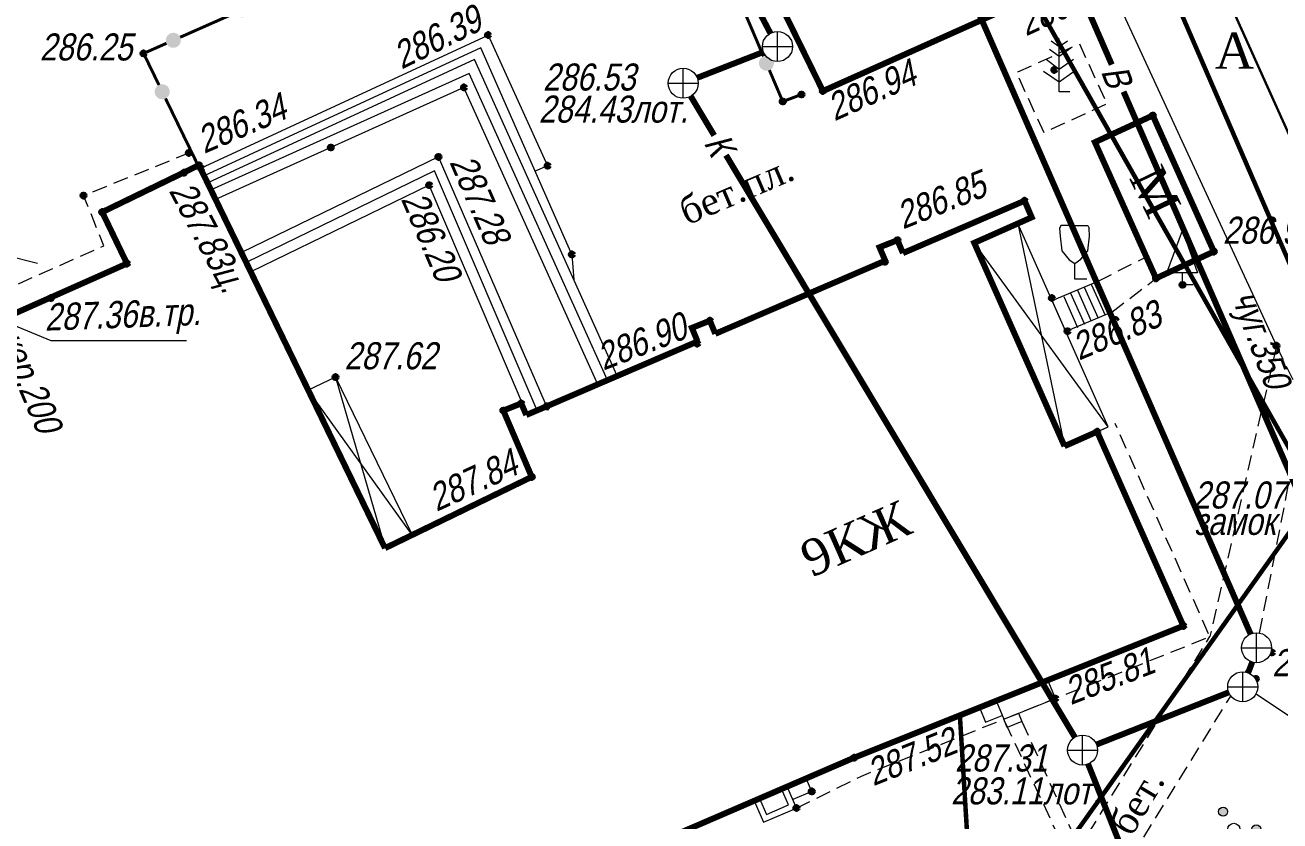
# Model space of a CAD drawing. Header units: metres. Extents: x 5191936 to 10384803, y 4968698 to 9938221.
# Drawn here: x 5192263.69 to 5192305.45, y 4969107.91 to 4969134.41 of the extents above; entities that cross this region are included whole.
import ezdxf

# ---------------------------------------------------------------- set-up
doc = ezdxf.new("R2010")
doc.units = ezdxf.units.M
doc.set_wipeout_variables(frame=1)
doc.linetypes.add('COMMUN', pattern=[6, 5, -1])
doc.linetypes.add('DASHED', pattern=[0.75, 0.5, -0.25])
doc.layers.get('0').update_dxf_attribs({"lineweight": 18})
for name, color, linetype, lineweight in [('51361800', 7, 'Continuous', 18), ('71133200', 7, 'Continuous', 18), ('71133600', 7, 'Continuous', 18), ('71133800', 7, 'Continuous', 18), ('71211000', 7, 'Continuous', 18), ('82211000', 7, 'Continuous', 18), ('Commun', 7, 'Continuous', 18), ('GEO_POINTS', 7, 'Continuous', 18), ('Otm', 7, 'Continuous', 18), ('R_Поверхность10_CNT-MIN', 7, 'Continuous', 18), ('Sit', 7, 'Continuous', 18), ('Text', 7, 'Continuous', 18), ('Text_com', 7, 'Continuous', 18)]:
    doc.layers.add(name, color=color, linetype=linetype, lineweight=lineweight)
doc.styles.add('eskd', font='ESKD1.shx', dxfattribs={"width": 1.2, "oblique": 15})
doc.styles.get("Standard").update_dxf_attribs({"font": 'arial.ttf', "width": 0.8, "oblique": 13, "height": 0.9})
doc.styles.add('style1', font='times.ttf', dxfattribs={"height": 1})
doc.linetypes.add('KABELww_500', pattern='A,0.0001,-0.4,[131,ltypeshp.shx,S=0.4,R=90,X=0.4,Y=-0.4],0.2,[131,ltypeshp.shx,S=0.2,R=90,X=0.4,Y=-0.2],3.6,[131,ltypeshp.shx,S=0.2,R=-90,X=-0.4,Y=0.2],0.2,[131,ltypeshp.shx,S=0.4,R=-90,X=-0.4,Y=0.4],-0.8,4,-0.4', length=9.6001)
doc.linetypes.add('ПОДЗ_ЛИНИИ_СВЯЗИ', pattern='A,4.8,-0.2,[133,ltypeshp.shx,S=0.2,R=0,X=-0.2,Y=0],-0.2,4.8,-2', length=12)

# ---------------------------------------------------------------- blocks, each defined once
blk = doc.blocks.new('71133600')
for p, q in [((-0.52, 3.393), (0, 3.023)), ((0, 3.023), (0.55, 3.393)), ((-0.86, 2.163), (0, 1.513)), ((0, 1.513), (0.96, 2.163))]:
    blk.add_line(p, q)
for points in [[(0.71, 0), (0, 0), (0, 3.55)], [(-0.64, 2.838), (0, 2.368), (0, 2.368), (0.78, 2.928)], [(-1.05, 1.38), (0, 0.67), (1, 1.38)]]:
    blk.add_lwpolyline(points)
at = {"style": 'eskd', "oblique": 14.99998}
blk.add_attdef('Z', (2.033, -0.191), '', height=2, dxfattribs=at)
blk = doc.blocks.new('71133800')
blk.add_lwpolyline([(0.71, 0), (0, 0), (0, 0.8), (-1.03, 0.8), (0, 3.61), (1.01, 0.8), (-0.03, 0.8)])
at = {"style": 'eskd', "oblique": 15}
blk.add_attdef('Z', (1.573, -0.805), '', height=2, dxfattribs=at)
blk = doc.blocks.new('71133200')
for p, q in [((-0.924145, 3.560442), (-1.024145, 3.360442)), ((-1.024145, 3.360442), (-0.977382, 2.864397)), ((-0.024145, 3.560442), (-0.924145, 3.560442)), ((-0.024145, 3.560442), (0.875855, 3.560442)), ((0.875855, 3.560442), (0.958164, 3.395824)), ((0.975974, 2.864397), (0.958164, 3.395824)), ((-0.977382, 2.864397), (-0.861899, 1.88241)), ((0.861899, 1.88241), (0.975974, 2.864397)), ((-0.861899, 1.88241), (-0.374616, 1.28565)), ((0.401375, 1.321765), (0.861899, 1.88241)), ((-0.374616, 1.28565), (0, 1.039723)), ((0, 1.039723), (0.401375, 1.321765)), ((0, 0), (0, 1.039723)), ((0.8, 0), (0, 0))]:
    blk.add_line(p, q)
at = {"style": 'eskd', "oblique": 14.99997778}
blk.add_attdef('Z', (1.873004, -0.239356), '', height=2, dxfattribs=at)
blk = doc.blocks.new('*U66')
at = {"layer": '82211000', "linetype": 'Continuous', "ltscale": 0.5}
for points in [[(5192269.007, 4969139.969, 1), (5192269.209, 4969139.511, 1)], [(5192270.017, 4969137.682, 1), (5192270.219, 4969137.224, 1)], [(5192271.141, 4969135.012, 1), (5192270.684, 4969134.81, 1)], [(5192268.854, 4969134.001, 1), (5192268.397, 4969133.799, 1)], [(5192268.146, 4969132.412, 1), (5192268.365, 4969131.962, 1)]]:
    blk.add_hatch(color=256, dxfattribs=at).paths.add_polyline_path(points, flags=0)
at = {"layer": '82211000', "linetype": 'Continuous', "ltscale": 0.5, "flags": 128}
blk.add_lwpolyline([(5192268.606, 4969140.885, 0.1, 0.1, 0), (5192268.839, 4969140.351, 0.1, 0.1, 0), (5192269.007, 4969139.969, 0, 0, 0)], format="xyseb", dxfattribs=at)
at = {"layer": '82211000', "linetype": 'Continuous', "ltscale": 0.5, "const_width": 0.1}
for points in [[(5192269.209, 4969139.511), (5192270.017, 4969137.682)], [(5192270.684, 4969134.81), (5192268.854, 4969134.001)]]:
    blk.add_lwpolyline(points, dxfattribs=at)
at = {"layer": '82211000', "linetype": 'Continuous', "ltscale": 0.5}
for points in [[(5192270.219, 4969137.224, 0.1, 0.1, 0), (5192271.187, 4969135.032, 0.1, 0.1, 0), (5192271.141, 4969135.012, 0, 0, 0)], [(5192268.397, 4969133.799, 0.1, 0.1, 0), (5192267.636, 4969133.462, 0.1, 0.1, 0), (5192268.146, 4969132.412, 0, 0, 0)]]:
    blk.add_lwpolyline(points, format="xyseb", dxfattribs=at)
at = {"layer": '82211000', "ltscale": 0.5, "const_width": 0.1}
blk.add_lwpolyline([(5192268.365, 4969131.962), (5192269.449, 4969129.73)], dxfattribs=at)
blk = doc.blocks.new('*U67')
at = {"layer": '82211000', "linetype": 'Continuous', "ltscale": 0.5}
for points in [[(5192271.339, 4969140.73, 1), (5192271.544, 4969140.274, 1)], [(5192285.318, 4969140.264, 1), (5192285.514, 4969139.805, 1)], [(5192282.512, 4969139.118, 1), (5192282.972, 4969139.315, 1)], [(5192272.365, 4969138.45, 1), (5192272.57, 4969137.994, 1)], [(5192280.214, 4969138.135, 1), (5192280.674, 4969138.332, 1)], [(5192286.299, 4969137.965, 1), (5192286.495, 4969137.505, 1)], [(5192277.916, 4969137.152, 1), (5192278.375, 4969137.348, 1)], [(5192275.786, 4969137.062, 1), (5192276.243, 4969137.265, 1)], [(5192273.501, 4969136.048, 1), (5192273.958, 4969136.251, 1)], [(5192287.28, 4969135.666, 1), (5192287.476, 4969135.206, 1)], [(5192288.261, 4969133.366, 1), (5192288.458, 4969132.906, 1)]]:
    blk.add_hatch(color=256, dxfattribs=at).paths.add_polyline_path(points, flags=0)
at = {"layer": '82211000', "linetype": 'Continuous', "ltscale": 0.5, "flags": 128}
blk.add_lwpolyline([(5192270.929, 4969141.642, 0.1, 0.1, 0), (5192271.339, 4969140.73, 0, 0, 0)], format="xyseb", dxfattribs=at)
at = {"layer": '82211000', "linetype": 'Continuous', "ltscale": 0.5, "const_width": 0.1}
for points in [[(5192271.544, 4969140.274), (5192272.365, 4969138.45)], [(5192285.514, 4969139.805), (5192286.299, 4969137.965)], [(5192280.674, 4969138.332), (5192282.512, 4969139.118)], [(5192278.375, 4969137.348), (5192280.214, 4969138.135)], [(5192286.495, 4969137.505), (5192287.28, 4969135.666)], [(5192273.958, 4969136.251), (5192275.786, 4969137.062)], [(5192287.476, 4969135.206), (5192288.261, 4969133.366)]]:
    blk.add_lwpolyline(points, dxfattribs=at)
at = {"layer": '82211000', "linetype": 'Continuous', "ltscale": 0.5}
for points in [[(5192282.972, 4969139.315, 0.1, 0.1, 0), (5192285.298, 4969140.31, 0.1, 0.1, 0), (5192285.318, 4969140.264, 0, 0, 0)], [(5192272.57, 4969137.994, 0.1, 0.1, 0), (5192273.456, 4969136.027, 0.1, 0.1, 0), (5192273.501, 4969136.048, 0, 0, 0)], [(5192276.243, 4969137.265, 0.1, 0.1, 0), (5192276.311, 4969137.296, 0.1, 0.1, 0), (5192276.907, 4969136.72, 0.1, 0.1, 0), (5192277.916, 4969137.152, 0, 0, 0)]]:
    blk.add_lwpolyline(points, format="xyseb", dxfattribs=at)
at = {"layer": '82211000', "ltscale": 0.5}
blk.add_lwpolyline([(5192288.458, 4969132.906, 0.1, 0.1, 0), (5192288.903, 4969131.861, 0.1, 0.1, 0), (5192289.527, 4969132.094, 0, 0, 0)], format="xyseb", dxfattribs=at)
blk = doc.blocks.new('51361800a')
at = {"style": 'eskd', "oblique": 15}
for tag, p in [('Z', (1.722, 1.4)), ('Z1', (1.722, -1)), ('Z2', (1.722, -3.4))]:
    blk.add_attdef(tag, p, '', height=2, dxfattribs=at)
at = {"color": 7}
blk.add_wipeout([(-0.098, 1), (-0.292, 0.962), (-0.474, 0.886), (-0.637, 0.777), (-0.777, 0.637), (-0.886, 0.474), (-0.962, 0.292), (-1, 0.098), (-1, -0.098), (-0.962, -0.292), (-0.886, -0.474), (-0.777, -0.637), (-0.637, -0.777), (-0.474, -0.886), (-0.292, -0.962), (-0.098, -1), (0.098, -1), (0.292, -0.962), (0.474, -0.886), (0.637, -0.777), (0.777, -0.637), (0.886, -0.474), (0.962, -0.292), (1, -0.098), (1, 0.098), (0.962, 0.292), (0.886, 0.474), (0.777, 0.637), (0.637, 0.777), (0.474, 0.886), (0.292, 0.962), (0.098, 1)], dxfattribs=at)
for p, q in [((0, -1), (0, 1)), ((-1, 0), (1, 0))]:
    blk.add_line(p, q)
blk.add_circle((0, 0), 1)
blk = doc.blocks.new('71211000')
at = {"linetype": 'Continuous'}
h = blk.add_hatch(color=256, dxfattribs=at)
h.paths.add_polyline_path([(-0.39, -1.19, 1), (-0.99, -1.19, 1)])
h.paths.add_polyline_path([(-0.41, 1.18, 1), (-1.01, 1.18, 1)])
h.paths.add_polyline_path([(1.2, 0, 1), (1.8, 0, 1)])
for centre, radius in [((-0.71, 1.18), 0.3), ((0, 0), 0.4), ((1.5, 0), 0.3), ((-0.69, -1.19), 0.3)]:
    blk.add_circle(centre, radius)

msp = doc.modelspace()

# ---------------------------------------------------------------- linework, layer by layer
at = {"color": 192, "linetype": 'ПОДЗ_ЛИНИИ_СВЯЗИ', "lineweight": 60, "ltscale": 0.4, "const_width": 0.15, "flags": 128}
for points, elevation in [([(5192329.562, 4969071.503), (5192292.664, 4969156.736)], 290.074), ([(5192287.721, 4969152.074), (5192306.396, 4969119.184)], 285.237), ([(5192296.667, 4969104.725), (5192306.352, 4969118.347)], 287.444), ([(5192294.798, 4969111.406), (5192296.702, 4969080.27)], 287.444)]:
    msp.add_lwpolyline(points, dxfattribs=dict(at, elevation=elevation))
at = {"layer": 'Commun', "color": 1, "linetype": 'KABELww_500', "lineweight": 30, "flags": 128}
msp.add_lwpolyline([(5192313.741, 4969113.03), (5192273.206, 4969202.968)], dxfattribs=at)
at = {"layer": 'Commun', "color": 106, "linetype": 'COMMUN', "ltscale": 0.7, "const_width": 0.2, "elevation": 285.381, "flags": 128}
for points in [[(5192286.19, 4969164.442), (5192299.851, 4969133.088)], [(5192300.243, 4969132.189), (5192311.889, 4969105.457)]]:
    msp.add_lwpolyline(points, dxfattribs=at)
at = {"layer": 'Commun', "color": 32, "linetype": 'COMMUN', "ltscale": 0.7, "const_width": 0.2, "flags": 128}
for points, elevation in [([(5192304.47, 4969114.135), (5192287.075, 4969153.889)], 285.237), ([(5192288.492, 4969134.135), (5192278.746, 4969152.703)], 286.577), ([(5192288.262, 4969133.51), (5192286.056, 4969132.649)], 286.577), ([(5192285.842, 4969132.034), (5192286.622, 4969130.732)], 286.577), ([(5192287.015, 4969130.075), (5192298.622, 4969110.7)], 286.577), ([(5192304.524, 4969113.196), (5192304.389, 4969112.842)], 285.237), ([(5192303.743, 4969112.192), (5192299.344, 4969110.454)], 285.237), ([(5192299.064, 4969109.806), (5192300.909, 4969105.169)], 285.237)]:
    msp.add_lwpolyline(points, dxfattribs=dict(at, elevation=elevation))
at = {"layer": 'GEO_POINTS', "lineweight": 60}
for centre in [(5192279.096, 4969134.075, 286.387), (5192288.724, 4969133.692, 286.577), (5192267.636, 4969133.462, 286.251), (5192297.939, 4969132.914, 293.181), (5192285.584, 4969132.465, 286.533), (5192278.296, 4969132.329, 287.252), (5192289.527, 4969132.094, 286.535), (5192290.239, 4969132.209, 286.941), (5192288.903, 4969131.861, 286.558), (5192301.215, 4969131.396, 286.826), (5192273.866, 4969130.33, 287.229), (5192269.144, 4969130.15, 286.337), (5192277.445, 4969130.016, 287.277), (5192269.476, 4969129.742, 286.336), (5192269.545, 4969129.645, 305.048), (5192281.079, 4969129.721, 286.602), (5192268.974, 4969129.489, 286.264), (5192277.141, 4969129.076, 286.199), (5192265.637, 4969128.731, 285.38), (5192296.95, 4969128.556, 299.683), (5192266.258, 4969128.179, 304.558), (5192292.719, 4969127.245, 286.851), (5192281.888, 4969126.771, 286.79), (5192303.248, 4969126.865, 286.965), (5192267.083, 4969126.466, 286.102), (5192292.297, 4969126.524, 286.907), (5192301.323, 4969125.975, 286.785), (5192302.208, 4969125.759, 286.802), (5192264.547, 4969125.317, 306.063), (5192297.856, 4969125.318, 286.324), (5192286.478, 4969124.563, 286.882), (5192298.38, 4969124.214, 286.831), (5192286.06, 4969123.798, 286.897), (5192305.329, 4969123.73, 287.122), (5192274.021, 4969122.687, 287.621), (5192279.606, 4969121.573, 287.82), (5192280.203, 4969121.811, 287.795), (5192281.053, 4969121.716, 287.343), (5192299.364, 4969120.869, 308.062), (5192280.551, 4969119.364, 287.838), (5192302.233, 4969114.404, 308.65), (5192305.179, 4969113.521, 287.256), (5192304.644, 4969112.64, 287.355), (5192297.974, 4969111.987, 285.811), (5192291.274, 4969110.014, 287.519), (5192298.88, 4969110.27, 287.307), (5192289.869, 4969108.894, 287.526), (5192289.359, 4969108.34, 288.099)]:
    msp.add_circle(centre, 0.06, dxfattribs=at)
at = {"layer": 'R_Поверхность10_CNT-MIN', "color": 32, "elevation": 286.5, "flags": 128}
msp.add_lwpolyline([(5192264.101, 4969126.471), (5192263.056, 4969126.737), (5192262.027, 4969126.942), (5192261.015, 4969127.085), (5192260.019, 4969127.165), (5192259.039, 4969127.184), (5192258.075, 4969127.142), (5192257.127, 4969127.037), (5192254.129, 4969126.366), (5192253.15, 4969126.063), (5192252.301, 4969125.683), (5192251.641, 4969125.252), (5192251.236, 4969124.772), (5192251.043, 4969124.068), (5192251.136, 4969123.276), (5192251.514, 4969122.395), (5192252.178, 4969121.427)], dxfattribs=at)
at = {"layer": 'Sit', "extrusion": (0.151051, -0.351926, 0.92376)}
for p, q in [((5192297.865, 4969125.238, 287.811), (5192299.395, 4969125.883, 287.807)), ((5192299.395, 4969125.883, 287.807), (5192299.854, 4969124.853, 287.339)), ((5192298.481, 4969125.476, 287.807), (5192298.941, 4969124.445, 287.339)), ((5192298.71, 4969125.577, 287.807), (5192299.17, 4969124.547, 287.339)), ((5192298.938, 4969125.679, 287.807), (5192299.398, 4969124.649, 287.339)), ((5192299.166, 4969125.781, 287.807), (5192299.626, 4969124.751, 287.339)), ((5192298.325, 4969124.207, 287.343), (5192297.865, 4969125.238, 287.811)), ((5192298.253, 4969125.374, 287.807), (5192298.713, 4969124.343, 287.339)), ((5192299.854, 4969124.853, 287.339), (5192298.325, 4969124.207, 287.343))]:
    msp.add_line(p, q, dxfattribs=at)
at = {"layer": 'Sit', "const_width": 0.2, "flags": 128}
for points, elevation in [([(5192294.694, 4969144.337), (5192296.559, 4969142.946), (5192299.509, 4969136.36), (5192290.239, 4969132.209), (5192288.752, 4969135.241), (5192289.862, 4969135.738)], 286.395), ([(5192261.675, 4969124.06), (5192267.083, 4969126.466), (5192266.258, 4969128.179), (5192269.476, 4969129.742)], 286.726), ([(5192275.669, 4969116.992), (5192269.476, 4969129.742)], 286.336), ([(5192292.903, 4969126.814), (5192296.95, 4969128.556)], 287.343), ([(5192292.314, 4969126.561), (5192292.314, 4969126.561), (5192292.123, 4969127.007), (5192292.719, 4969127.245), (5192292.903, 4969126.814), (5192292.903, 4969126.814)], 286.851), ([(5192286.659, 4969124.128), (5192292.314, 4969126.561)], 287.343), ([(5192286.067, 4969123.873), (5192286.067, 4969123.873), (5192285.881, 4969124.326), (5192286.478, 4969124.563), (5192286.659, 4969124.128), (5192286.659, 4969124.128)], 286.882), ([(5192280.368, 4969121.424), (5192281.053, 4969121.716), (5192286.067, 4969123.873)], 287.343), ([(5192280.203, 4969121.811), (5192279.606, 4969121.573), (5192280.551, 4969119.364), (5192275.669, 4969116.992)], 287.838), ([(5192280.203, 4969121.811), (5192280.368, 4969121.424), (5192280.368, 4969121.424)], 287.795), ([(5192298.278, 4969120.387), (5192299.364, 4969120.869), (5192302.233, 4969114.404), (5192291.274, 4969110.014), (5192285.288, 4969107.431)], 287.854)]:
    msp.add_lwpolyline(points, dxfattribs=dict(at, elevation=elevation))
at = {"layer": 'Sit', "flags": 128}
for points, elevation in [([(5192299.509, 4969136.36), (5192305.329, 4969123.73)], 286.395), ([(5192269.545, 4969129.645), (5192279.096, 4969134.075), (5192281.079, 4969129.721)], 305.048), ([(5192281.888, 4969126.771), (5192278.855, 4969133.643), (5192269.646, 4969129.391)], 287.252), ([(5192283.391, 4969122.731), (5192278.646, 4969133.255), (5192269.773, 4969129.155)], 287.252), ([(5192283.071, 4969122.587), (5192278.471, 4969132.792), (5192269.887, 4969128.918)], 287.252), ([(5192282.752, 4969122.443), (5192278.296, 4969132.329), (5192270.031, 4969128.599)], 287.252), ([(5192281.113, 4969121.579), (5192277.445, 4969130.016), (5192270.889, 4969126.832)], 287.277), ([(5192280.726, 4969121.577), (5192277.318, 4969129.552), (5192271.048, 4969126.506)], 286.199), ([(5192281.079, 4969129.721), (5192280.664, 4969129.544)], 286.602), ([(5192280.404, 4969121.439), (5192277.141, 4969129.076), (5192271.201, 4969126.191)], 286.199), ([(5192296.73, 4969127.802), (5192298.278, 4969120.387)], 287.343), ([(5192299.734, 4969121.033), (5192295.274, 4969127.155)], 287.343), ([(5192281.888, 4969126.771), (5192281.949, 4969125.929)], 286.79), ([(5192262.795, 4969124.621), (5192264.548, 4969123.908), (5192269.059, 4969123.908)], 286.7), ([(5192274.021, 4969122.687), (5192273.116, 4969122.247)], 287.621), ([(5192274.021, 4969122.687), (5192276.574, 4969117.432)], 287.621), ([(5192274.021, 4969122.687), (5192275.669, 4969116.992)], 287.621), ([(5192276.574, 4969117.432), (5192273.116, 4969122.247)], 287.621), ([(5192299.364, 4969120.869), (5192299.734, 4969121.033)], 287.854), ([(5192280.551, 4969119.364), (5192280.551, 4969119.364)], 287.838), ([(5192297.974, 4969111.987), (5192297.728, 4969112.6), (5192296.019, 4969111.891), (5192296.257, 4969111.299), (5192297.974, 4969111.987)], 285.811), ([(5192304.652, 4969112.139), (5192306.77, 4969110.719), (5192311.025, 4969110.706)], 285.237), ([(5192296.019, 4969111.891), (5192295.465, 4969111.662), (5192295.651, 4969111.197), (5192296.208, 4969111.421)], 285.811), ([(5192289.869, 4969108.894), (5192289.682, 4969109.327)], 287.526), ([(5192287.949, 4969108.58), (5192287.949, 4969108.58), (5192288.258, 4969107.865), (5192289.359, 4969108.34), (5192289.051, 4969109.055), (5192289.051, 4969109.055)], 288.099), ([(5192288.133, 4969108.659), (5192288.362, 4969108.128), (5192289.096, 4969108.445), (5192288.867, 4969108.976)], 288.099), ([(5192289.869, 4969108.894), (5192289.238, 4969108.621)], 287.526)]:
    msp.add_lwpolyline(points, dxfattribs=dict(at, elevation=elevation))
at = {"layer": 'Sit', "linetype": 'DASHED', "flags": 128}
for points, elevation in [([(5192297.597, 4969130.823), (5192296.681, 4969132.823), (5192298.772, 4969133.781), (5192299.688, 4969131.781), (5192297.597, 4969130.823)], 286.395), ([(5192256.623, 4969122.748), (5192266.315, 4969127.06), (5192265.637, 4969128.731), (5192269.144, 4969130.15)], 286.815), ([(5192299.395, 4969125.883), (5192301.002, 4969126.691)], 287.807), ([(5192299.854, 4969124.853), (5192301.323, 4969125.975)], 287.339), ([(5192305.329, 4969123.73), (5192303.114, 4969114.046)], 287.122), ([(5192305.329, 4969123.73), (5192306.639, 4969121.008)], 286.395), ([(5192289.359, 4969108.34), (5192291.528, 4969109.405), (5192303.114, 4969114.046), (5192299.967, 4969121.137)], 287.854), ([(5192304.766, 4969114.167), (5192305.725, 4969119.07), (5192306.639, 4969121.008)], 285.237), ([(5192294.739, 4969100.458), (5192303.114, 4969114.046)], 285.237), ([(5192304.303, 4969112.867), (5192304.509, 4969113.202)], 285.237), ([(5192297.372, 4969101.622), (5192303.811, 4969112.07)], 285.237), ([(5192298.431, 4969106.642), (5192296.257, 4969111.299)], 287.379), ([(5192296.863, 4969111.218), (5192298.774, 4969107.005)], 285.811)]:
    msp.add_lwpolyline(points, dxfattribs=dict(at, elevation=elevation))
at = {"layer": 'Sit', "const_width": 0.2, "elevation": 286.826, "flags": 128}
msp.add_lwpolyline([(5192301.215, 4969131.396), (5192303.248, 4969126.865), (5192301.323, 4969125.975), (5192299.29, 4969130.506)], close=True, dxfattribs=at)
at = {"layer": 'Sit', "elevation": 287.343, "flags": 128}
msp.add_lwpolyline([(5192298.278, 4969120.387, 0.2, 0.2, 0), (5192295.274, 4969127.155, 0.2, 0.2, 0), (5192297.187, 4969128.005, 0.2, 0.2, 0), (5192296.95, 4969128.556, 0, 0, 0)], format="xyseb", dxfattribs=at)
at = {"layer": 'Sit', "flags": 128}
for points, elevation in [([(5192295.274, 4969127.155), (5192298.278, 4969120.387), (5192299.734, 4969121.033), (5192296.73, 4969127.802)], 287.343), ([(5192296.257, 4969111.299), (5192296.751, 4969111.498), (5192296.863, 4969111.218), (5192296.368, 4969111.02)], 285.811)]:
    msp.add_lwpolyline(points, close=True, dxfattribs=dict(at, elevation=elevation))

# ---------------------------------------------------------------- block references
at = {"layer": '71133200', "color": 7, "xscale": 0.5, "yscale": 0.5, "zscale": 0.5}
msp.add_blockref('71133200', (5192298.62, 4969125.951), dxfattribs=at)
at = {"layer": '71133600', "color": 7, "xscale": 0.5, "yscale": 0.5, "zscale": 0.5}
msp.add_blockref('71133600', (5192298.099, 4969132.186, 293.181), dxfattribs=at)
at = {"layer": '71133800', "color": 7, "xscale": 0.5, "yscale": 0.5, "zscale": 0.5}
msp.add_blockref('71133800', (5192302.201, 4969125.759, 286.802), dxfattribs=at)
at = {"layer": '71211000', "color": 7, "xscale": 0.5, "yscale": 0.5, "zscale": 0.5}
msp.add_blockref('71211000', (5192303.912, 4969107.632, 287.395), dxfattribs=at)
at = {"layer": '82211000', "color": 7}
for name in ['*U67', '*U66']:
    msp.add_blockref(name, (0, 0), dxfattribs=at)

# ---------------------------------------------------------------- texts
at = {"layer": 'Otm', "oblique": 13, "width": 0.8}
for s, rotation, p in [('286.69', 24.6612, (5192296.993, 4969134.024, 286.69)), ('286.39', 26.3343, (5192276.22, 4969132.919, 286.387)), ('286.94', 24.1278, (5192290.625, 4969131.198, 286.941)), ('286.34', 23.1718, (5192269.65, 4969130.115, 286.336)), ('287.28', 293.494, (5192277.804, 4969129.845, 287.277)), ('286.85', 21.822, (5192292.901, 4969127.598, 286.851)), ('287.83ц.', 297.9123, (5192268.463, 4969128.892, 286.264)), ('286.20', 293.1369, (5192276.191, 4969128.615, 286.199)), ('287.36в.тр.', 2.1229, (5192264.356, 4969124.231, 287.361)), ('286.83', 22.9088, (5192298.759, 4969123.23, 287.343)), ('286.90', 21.2458, (5192282.932, 4969122.897, 287.252)), ('287.84', 24.8382, (5192277.383, 4969118.196, 287.838)), ('285.81', 21.096, (5192298.483, 4969111.763, 285.811)), ('287.52', 21.8318, (5192291.915, 4969109.061, 287.519))]:
    msp.add_text(s, height=0.9, rotation=rotation, dxfattribs=at).set_placement(p)
for s, p in [('286.25', (5192264.182, 4969133.227, 286.251)), ('286.97', (5192303.548, 4969127.125, 286.965)), ('287.62', (5192274.321, 4969122.947, 287.621))]:
    msp.add_text(s, height=0.9, dxfattribs=at).set_placement(p)
at = {"layer": 'Text', "style": 'style1'}
msp.add_text('А', height=1.2, dxfattribs=at).set_placement((5192303.28, 4969132.953, 286.581))
for s, rotation, p in [('бет.пл.', 23.1462, (5192285.712, 4969127.727)), ('бет.', 58.9333, (5192300.5, 4969107.353, -287.343))]:
    msp.add_text(s, height=0.9, rotation=rotation, dxfattribs=at).set_placement(p)
at = {"layer": 'Text', "color": 7, "style": 'style1'}
for s, rotation, p in [('М', 295.739, (5192300.41, 4969129.329)), ('9КЖ', 23.7921, (5192289.859, 4969116.006, -285.654))]:
    msp.add_text(s, height=1.2, rotation=rotation, dxfattribs=at).set_placement(p)
at = {"layer": 'Text_com', "oblique": 13, "width": 0.8}
for s, p in [('286.53', (5192280.927, 4969132.226, 286.533)), ('284.43лот.', (5192280.785, 4969131.159, 286.533)), ('287.07', (5192302.562, 4969118.312, 287.069)), ('замок', (5192302.588, 4969117.434, 287.069)), ('283.16лот.', (5192305.193, 4969112.729, 287.256)), ('287.31', (5192294.636, 4969109.556, 287.307)), ('283.11лот.', (5192294.5, 4969108.462, 287.307))]:
    msp.add_text(s, height=0.9, dxfattribs=at).set_placement(p)
for s, rotation, p in [('В', 290.4382, (5192299.481, 4969132.865, 282.899)), ('К', 297.716, (5192286.262, 4969130.487, -283.662)), ('чуг.350', 290.4517, (5192303.822, 4969125.367, 277.672)), ('кер.200', 292.8027, (5192262.756, 4969123.985, 853.315))]:
    msp.add_text(s, height=0.9, rotation=rotation, dxfattribs=at).set_placement(p)

# ---------------------------------------------------------------- next in the draw order: block references
at = {"layer": '51361800', "color": 7, "xscale": 0.5, "yscale": 0.5, "zscale": 0.5}
for p in [(5192288.728, 4969133.692, 286.577), (5192285.59, 4969132.468, 286.533), (5192304.67, 4969113.677, 285.237), (5192304.208, 4969112.376, 285.237), (5192298.879, 4969110.27, 285.237)]:
    msp.add_blockref('51361800a', p, dxfattribs=at)

doc.saveas('drawing.dxf')
